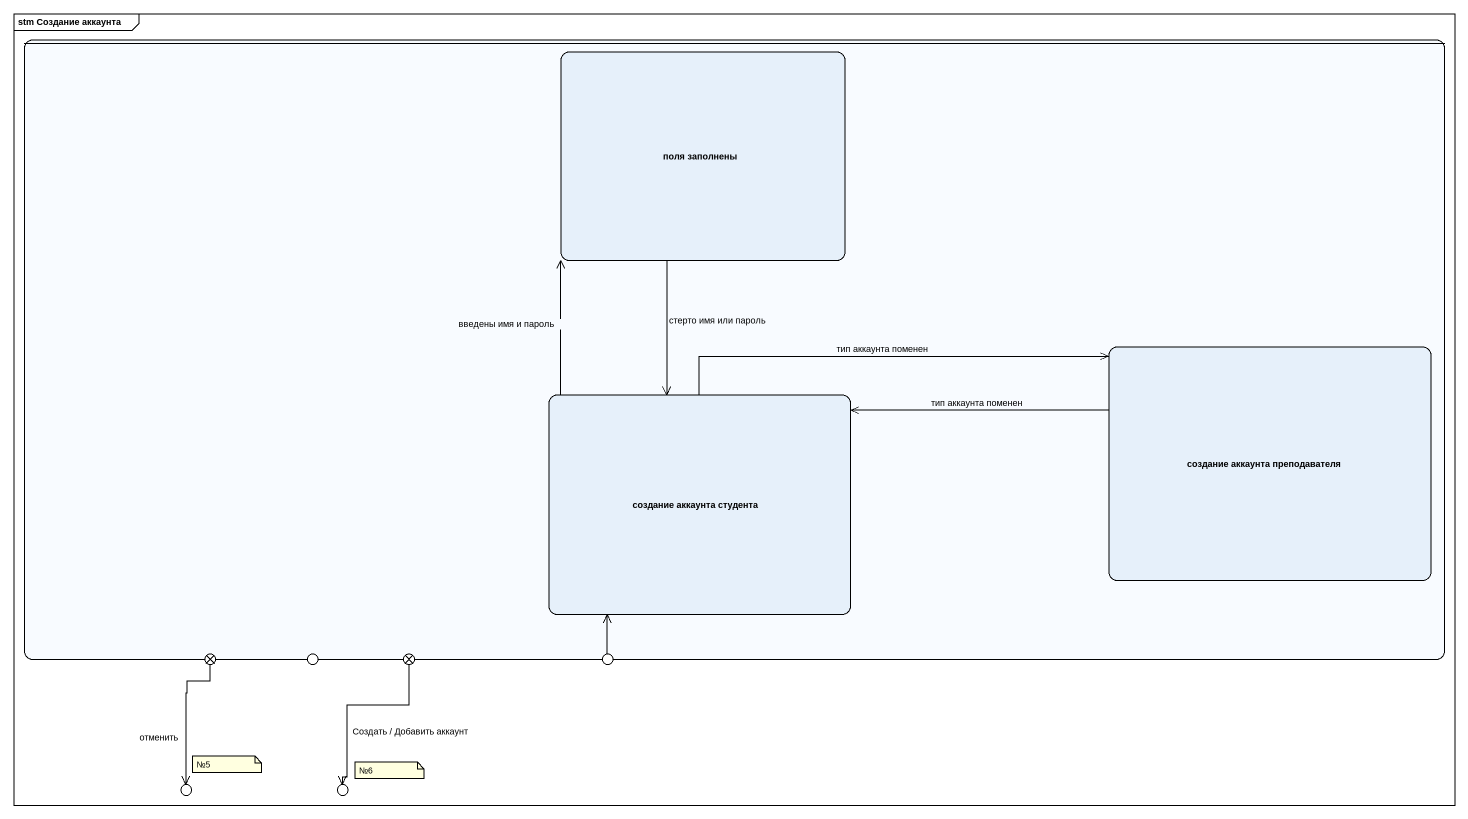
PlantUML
@startuml
mainframe stm Создание аккаунта
hide empty description
state " " as state1 {
  state "поля заполнены" as поля_заполнены
  state "создание аккаунта преподавателя" as создание_аккаунта
  state "создание аккаунта студента" as создание_аккаунта_студента
}
state exit1 <<choice>>
state entry1 <<choice>>
state exit2 <<choice>>
state entry2 <<choice>>
state entry3 <<choice>>
state entry4 <<choice>>
поля_заполнены --> создание_аккаунта_студента : стерто имя или пароль
создание_аккаунта -left-> создание_аккаунта_студента : тип аккаунта поменен
создание_аккаунта_студента -up-> поля_заполнены : введены имя и пароль
создание_аккаунта_студента -right-> создание_аккаунта : тип аккаунта поменен
exit1 --> entry3 : отменить
exit2 --> entry4 : Создать / Добавить аккаунт
entry2 -up-> создание_аккаунта_студента
note as N1
  №5
end note
note as N2
  №6
end note
@enduml
